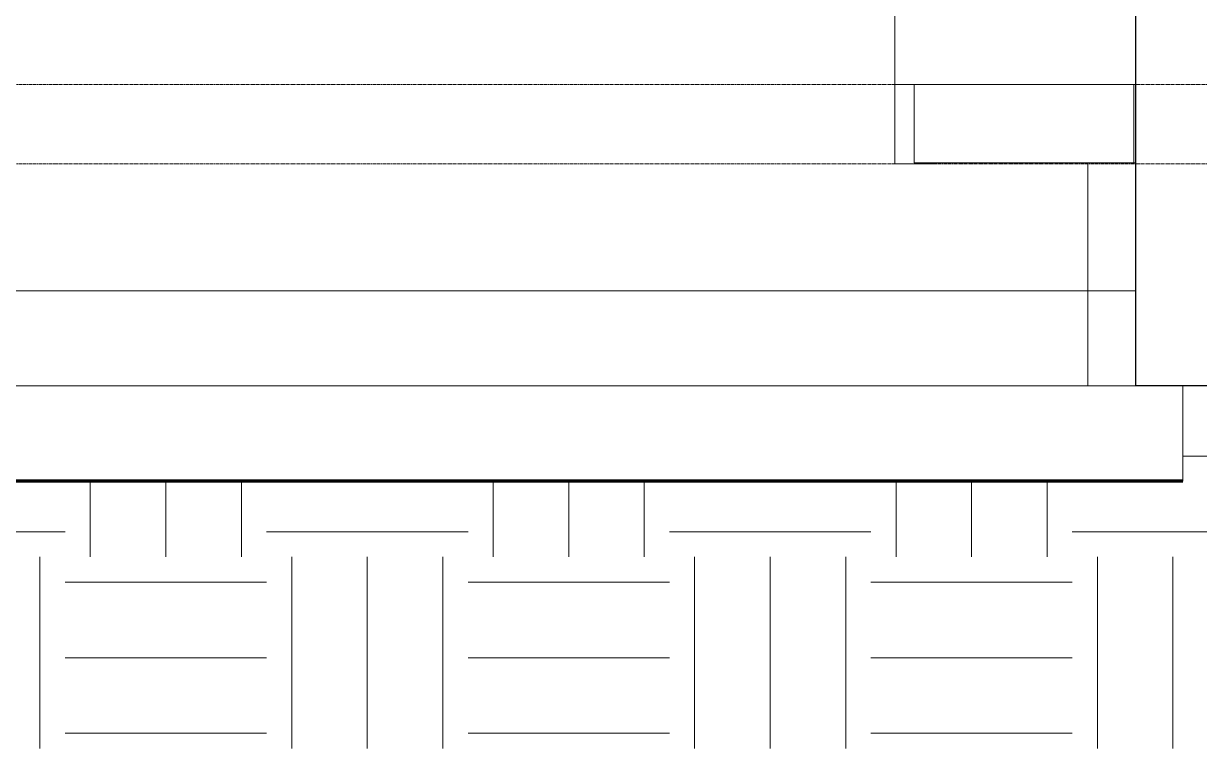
# Model space of a CAD drawing. Header units: millimetres. Extents: x -24070 to 93572, y -3360 to 13033.
# Drawn here: x 57854 to 61562, y -2642 to -358 of the extents above; entities that cross this region are included whole.
import ezdxf

# ---------------------------------------------------------------- set-up
doc = ezdxf.new("R2010")
doc.units = ezdxf.units.MM
doc.linetypes.add('Dash - Tight', pattern=[4.5, 3, -1.5])
for name, color, linetype, lineweight in [('A-FLOR', 192, 'Continuous', 9), ('A-FLOR-LEVL', 51, 'Continuous', 9), ('A-WALL', 113, 'Continuous', 9), ('C-BLDG-PADS', 91, 'Continuous', 9), ('C-TOPO', 7, 'Continuous', 9), ('I-WALL', 2, 'Continuous', 9), ('S-FNDN', 32, 'Continuous', 9)]:
    doc.layers.add(name, color=color, linetype=linetype, lineweight=lineweight)
pattern_1 = [(0, (58620, 1850), (635, 635), [635, -635]), (0, (58620, 2088.1), (635, 635), [635, -635]), (0, (58620, 2326.25), (635, 635), [635, -635]), (90, (58699.34, 2405.6), (-635, 635), [635, -635]), (90, (58937.5, 2405.6), (-635, 635), [635, -635]), (90, (59175.6, 2405.6), (-635, 635), [635, -635])]

msp = doc.modelspace()

# ---------------------------------------------------------------- hatches: boundary and pattern name
at = {"layer": 'C-TOPO'}
h = msp.add_hatch(dxfattribs=at)
h.set_pattern_fill('FP_19', color=256, style=0, pattern_type=2)
h.set_pattern_definition(pattern_1)
h.paths.add_polyline_path([(61786.1, -2642.4), (62216.8, -2642.4), (62216.8, -589), (62076.2, -551.6), (61639.6, -435.7), (61639.6, -1500), (61509.6, -1500), (61509.6, -2642.4), (61713.3, -2642.4)], flags=0)
h = msp.add_hatch(dxfattribs=at)
h.set_pattern_fill('FP_19', color=256, style=0, pattern_type=2)
h.set_pattern_definition(pattern_1)
h.paths.add_polyline_path([(59547.9, -2642.4), (61509.6, -2642.4), (61509.6, -1800.2), (51731.5, -1800.2), (51731.5, -2642.4), (58758.4, -2642.4)], flags=0)

# ---------------------------------------------------------------- linework, layer by layer
at = {"layer": 'A-FLOR'}
for p, q in [((60661.6, -797), (60661.6, -550)), ((61354.6, -550), (61359.6, -550)), ((61354.6, -550), (61354.6, -797)), ((61359.6, -797), (60661.6, -797))]:
    msp.add_line(p, q, dxfattribs=at)
at = {"layer": 'A-FLOR-LEVL', "linetype": 'Dash - Tight'}
for p, q in [((32606.9, -550), (81293.2, -550)), ((32606.9, -800), (80341.3, -800))]:
    msp.add_line(p, q, dxfattribs=at)
at = {"layer": 'A-WALL'}
for p, q in [((60601.6, -150), (60601.6, -550)), ((60601.6, -550), (61354.6, -550)), ((61209.6, -1500), (61209.6, -797)), ((56739.6, -1200), (61209.6, -1200))]:
    msp.add_line(p, q, dxfattribs=at)
at = {"layer": 'A-WALL', "lineweight": 25}
for p in [(61359.6, -150), (61639.6, -1500)]:
    msp.add_line(p, (61359.6, -1500), dxfattribs=at)
at = {"layer": 'C-BLDG-PADS', "lineweight": 18}
for p, q in [((52011.5, -1500), (61359.6, -1500)), ((61509.6, -1800), (61509.6, -1500)), ((61509.6, -1800), (51731.5, -1800))]:
    msp.add_line(p, q, dxfattribs=at)
at = {"layer": 'C-TOPO', "lineweight": 70}
for p, q in [((59547.9, -1800.2), (51731.5, -1800.2)), ((61509.6, -1800.2), (59547.9, -1800.2))]:
    msp.add_line(p, q, dxfattribs=at)
at = {"layer": 'C-TOPO'}
for q in [(51731.5, -1800.2), (61509.6, -1800.2)]:
    msp.add_line((59547.9, -1800.2), q, dxfattribs=at)
at = {"layer": 'I-WALL'}
for p, q in [((60601.6, -800), (60601.6, -550)), ((60721.6, -800), (60601.6, -800)), ((60721.6, -797), (60721.6, -800))]:
    msp.add_line(p, q, dxfattribs=at)
at = {"layer": 'S-FNDN'}
msp.add_line((61209.6, -1200), (61359.6, -1200), dxfattribs=at)

doc.saveas('drawing.dxf')
